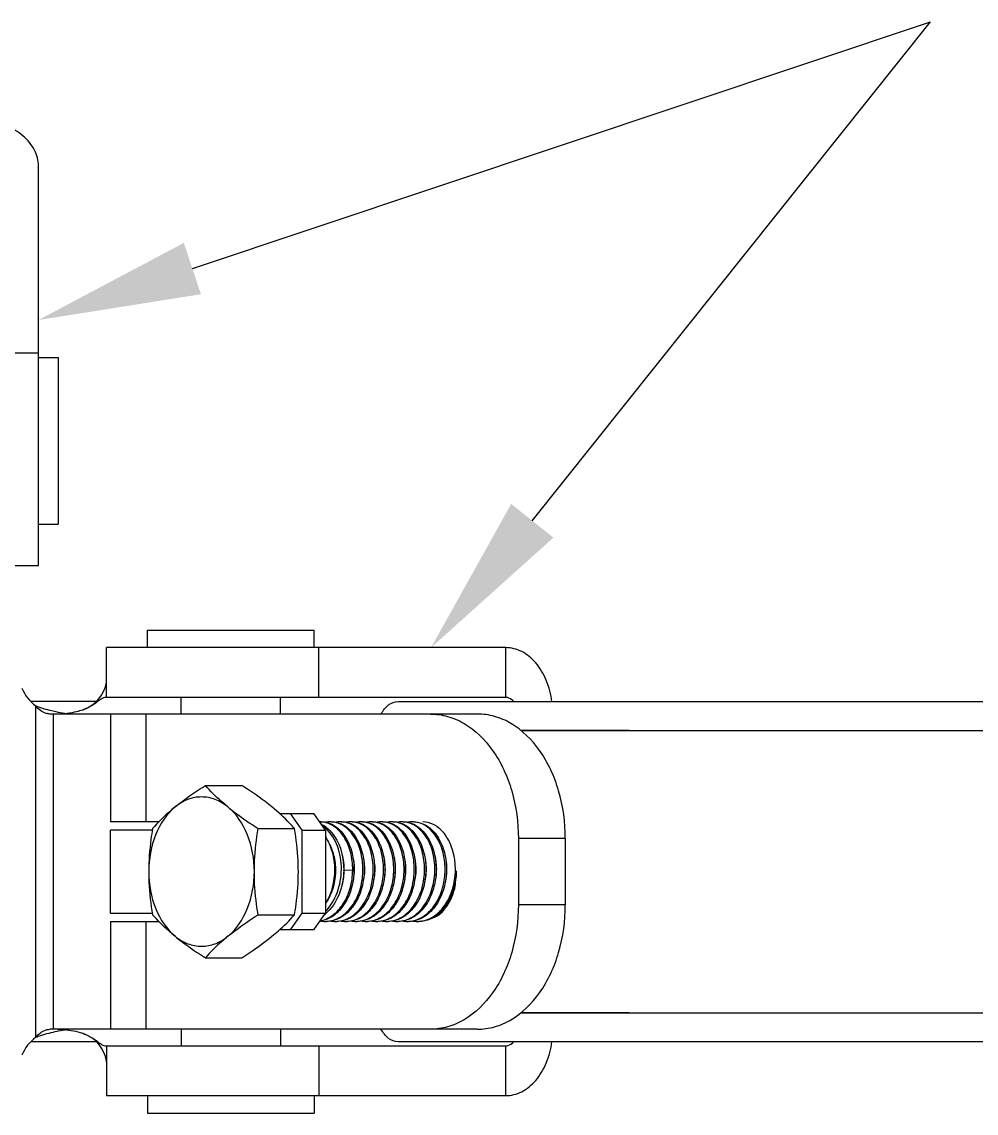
# Model space of a CAD drawing. Extents: x -427546 to -314919, y 698702 to 968782.
# Drawn here: x -406501 to -405913, y 889813 to 890485 of the extents above; entities that cross this region are included whole.
import ezdxf

# ---------------------------------------------------------------- set-up
doc = ezdxf.new("R2010")
doc.units = 0
doc.header["$LTSCALE"] = 1000
doc.header["$MEASUREMENT"] = 0
doc.layers.get('0').update_dxf_attribs({"linetype": 'CONTINUOUS'})

msp = doc.modelspace()

# ---------------------------------------------------------------- linework, layer by layer
for p, q in [((-406490.3, 890150.21), (-406490.3, 890396.22)), ((-406520.97, 890281.09), (-406490.3, 890281.09)), ((-406490.3, 890278.18), (-406478.2, 890278.18)), ((-406478.2, 890278.18), (-406478.2, 890175.57)), ((-406490.3, 890175.57), (-406478.2, 890175.57)), ((-406520.97, 890150.21), (-406490.3, 890150.21)), ((-406423.07, 890099.52), (-406423.07, 890110.33)), ((-406423.07, 890110.33), (-406320.46, 890110.33)), ((-406320.46, 890099.52), (-406320.46, 890110.33)), ((-406448.43, 890068.86), (-406448.43, 890099.52)), ((-406202.42, 890099.52), (-406448.43, 890099.52)), ((-406317.55, 890068.86), (-406317.55, 890099.52)), ((-406202.42, 890068.86), (-406202.42, 890099.52)), ((-406448.6, 890077.26), (-406448.44, 890078.34)), ((-406448.44, 890078.34), (-406448.43, 890078.62)), ((-406451.42, 890070.21), (-406449.97, 890073.01)), ((-406449.97, 890073.01), (-406449.06, 890075.43)), ((-406449.06, 890075.43), (-406448.6, 890077.26)), ((-406454.45, 890066.3), (-406495, 890066.3)), ((-406456.68, 890064.4), (-406454.22, 890066.49)), ((-406454.74, 890065.6), (-406452.99, 890067.9)), ((-406454.22, 890066.49), (-406452.99, 890067.9)), ((-406452.99, 890067.9), (-406451.42, 890070.21)), ((-406202.42, 890068.86), (-406448.43, 890068.86)), ((-406402.43, 890058.63), (-406402.43, 890068.86)), ((-406341.1, 890058.63), (-406341.1, 890068.86)), ((-406268.76, 890066.3), (-404735.11, 890066.3)), ((-406491.93, 889859.47), (-406491.93, 890063.58)), ((-406248.89, 890058.63), (-406483.25, 890058.63)), ((-406481.09, 889864.42), (-406481.09, 890058.63)), ((-406463.22, 890061.09), (-406460.07, 890062.4)), ((-406460.07, 890062.4), (-406456.68, 890064.4)), ((-406445.87, 890058.63), (-406445.87, 889992.19)), ((-406424.16, 890058.63), (-406424.16, 889992.19)), ((-406219.97, 890058.63), (-406248.89, 890058.63)), ((-406193.21, 890048.41), (-404912.89, 890048.41)), ((-406126.39, 890048.41), (-406192.94, 890048.41)), ((-406387.48, 890014.64), (-406365.07, 890014.64)), ((-406416.14, 889992.19), (-406445.87, 889992.19)), ((-406341.75, 889997.3), (-406320.76, 889997.3)), ((-406335.22, 889997.3), (-406327.99, 889987.08)), ((-406313.53, 889987.08), (-406320.76, 889997.3)), ((-406445.86, 889935.97), (-406445.86, 889987.08)), ((-406420.16, 889987.08), (-406445.86, 889987.08)), ((-406354.96, 889988.08), (-406332.55, 889988.08)), ((-406327.99, 889987.08), (-406327.99, 889935.97)), ((-406327.99, 889987.08), (-406313.53, 889987.08)), ((-406313.53, 889987.08), (-406313.53, 889935.97)), ((-406194.68, 889981.97), (-406194.68, 889941.08)), ((-406165.76, 889981.97), (-406194.68, 889981.97)), ((-406165.76, 889981.97), (-406165.76, 889941.08)), ((-406302.13, 889962.29), (-406302.25, 889962.29)), ((-406296.72, 889962.43), (-406302.13, 889962.29)), ((-406165.76, 889941.08), (-406194.68, 889941.08)), ((-406445.87, 889930.86), (-406445.87, 889864.42)), ((-406445.87, 889930.86), (-406416.14, 889930.86)), ((-406445.86, 889935.97), (-406420.16, 889935.97)), ((-406424.16, 889930.86), (-406424.16, 889864.42)), ((-406354.96, 889934.97), (-406332.55, 889934.97)), ((-406327.99, 889935.97), (-406335.22, 889925.75)), ((-406327.99, 889935.97), (-406313.53, 889935.97)), ((-406320.76, 889925.75), (-406313.53, 889935.97)), ((-406242.62, 889936.69), (-406242.67, 889936.65)), ((-406320.76, 889925.75), (-406341.75, 889925.75)), ((-406387.48, 889908.41), (-406365.07, 889908.41)), ((-406193.21, 889874.64), (-404912.89, 889874.64)), ((-406126.39, 889874.64), (-406192.94, 889874.64)), ((-406248.89, 889864.42), (-406483.25, 889864.42)), ((-406402.43, 889864.42), (-406402.43, 889854.2)), ((-406341.1, 889864.42), (-406341.1, 889854.2)), ((-406219.97, 889864.42), (-406248.89, 889864.42)), ((-406454.44, 889856.75), (-406495, 889856.75)), ((-406460.08, 889860.66), (-406463.22, 889861.96)), ((-406456.7, 889858.66), (-406460.08, 889860.66)), ((-406454.25, 889856.59), (-406456.7, 889858.66)), ((-406454.74, 889857.46), (-406452.99, 889855.15)), ((-406452.99, 889855.16), (-406454.25, 889856.59)), ((-404735.11, 889856.75), (-406268.76, 889856.75)), ((-406451.42, 889852.84), (-406452.99, 889855.15)), ((-406449.97, 889850.04), (-406451.42, 889852.84)), ((-406449.06, 889847.62), (-406449.97, 889850.04)), ((-406448.43, 889854.2), (-406448.43, 889823.53)), ((-406448.43, 889854.2), (-406202.42, 889854.2)), ((-406317.55, 889854.2), (-406317.55, 889823.53)), ((-406202.42, 889823.53), (-406202.42, 889854.2)), ((-406448.6, 889845.8), (-406449.06, 889847.62)), ((-406448.44, 889844.71), (-406448.6, 889845.8)), ((-406448.43, 889844.44), (-406448.44, 889844.71)), ((-406448.43, 889823.53), (-406202.42, 889823.53)), ((-406423.07, 889823.53), (-406423.07, 889812.72)), ((-406320.46, 889823.53), (-406320.46, 889812.72)), ((-406423.07, 889812.72), (-406320.46, 889812.72))]:
    msp.add_line(p, q)
for points in [[(-406395.46, 890333.05), (-405940.84, 890485.06)], [(-406186.1, 890177.69), (-405940.84, 890485.06)]]:
    msp.add_lwpolyline(points)
for centre, radius, start, end in [((-406476.82, 890084.19), 25.55, 202.02431, 233.74847), ((-406442.21, 890052.12), 18.33, 123.78825, 124.18872), ((-406464.71, 890136.61), 78.02, 259.72994, 260.04434), ((-406464.84, 890135.75), 77.16, 260.02794, 264.24341), ((-406316.84, 889978.3), 13.89, 90.00024, 91.15233), ((-406316.84, 889978.27), 13.92, 86.79416, 89.99777), ((-406310.5, 889978.06), 14.13, 90.04798, 101.3296), ((-406310.52, 889978.27), 13.92, 86.79481, 89.99775), ((-406304.18, 889978.06), 14.13, 90.0486, 101.38893), ((-406304.19, 889978.27), 13.92, 86.79531, 89.99775), ((-406297.86, 889978.06), 14.13, 90.04847, 101.36983), ((-406297.87, 889978.27), 13.92, 86.7955, 89.99775), ((-406291.53, 889978.06), 14.13, 90.04815, 101.34657), ((-406291.54, 889978.27), 13.92, 86.7949, 89.99774), ((-406285.21, 889978.06), 14.13, 90.04877, 101.40188), ((-406285.22, 889978.27), 13.92, 86.79542, 89.99775), ((-406278.88, 889978.06), 14.13, 90.04853, 101.38359), ((-406278.89, 889978.27), 13.92, 86.79543, 89.99775), ((-406272.56, 889978.05), 14.15, 90.05231, 102.14934), ((-406272.57, 889978.27), 13.92, 86.795, 89.99774), ((-406266.23, 889978.06), 14.13, 90.0489, 101.4175), ((-406266.25, 889978.27), 13.92, 86.79547, 89.99775), ((-406259.91, 889978.06), 14.13, 90.04807, 101.33883), ((-406259.92, 889978.27), 13.92, 86.79498, 89.99776), ((-406275.23, 889963.05), 41.76, 4.12569, 9.40268), ((-406276.64, 889962.95), 43.17, 358.10633, 4.13057), ((-406345.49, 889962.95), 43.24, 359.13991, 359.31672), ((-406338.46, 889962.95), 36.33, 358.96287, 359.19863), ((-406276.38, 889962.91), 42.9, 347.2993, 358.0279), ((-406276.8, 889962.95), 43.33, 357.9987, 358.11338), ((-406275.95, 889962.94), 43.27, 351.1719, 358.06144), ((-406275.94, 889962.95), 43.26, 358.05319, 358.71814), ((-406318.85, 889962.83), 35.69, 348.78772, 350.25601), ((-406287.15, 889962.81), 35.61, 347.8843, 350.31948), ((-406280.89, 889962.82), 35.67, 349.01309, 350.00676), ((-406272.93, 889962.31), 40.18, 344.00439, 344.29493), ((-406274.33, 889962.68), 41.63, 344.33037, 351.18694), ((-406274.91, 889959.36), 41.82, 348.61657, 355.81396), ((-406313.67, 889947.8), 16.94, 260.53849, 269.97102), ((-406328.28, 889953.17), 23.04, 307.5195, 310.62393), ((-406313.68, 889947.62), 16.76, 270.00154, 272.66785), ((-406307.35, 889947.8), 16.94, 260.57751, 269.9713), ((-406307.35, 889947.62), 16.76, 270.00153, 272.66807), ((-406301.02, 889947.8), 16.94, 260.49825, 269.97077), ((-406301.03, 889947.62), 16.76, 270.00154, 272.66766), ((-406294.7, 889947.81), 16.95, 260.3354, 269.96948), ((-406294.71, 889947.62), 16.76, 270.00154, 272.66796), ((-406288.37, 889947.8), 16.94, 260.55499, 269.97114), ((-406288.38, 889947.62), 16.76, 270.00153, 272.66784), ((-406282.05, 889947.8), 16.94, 260.51431, 269.97082), ((-406282.06, 889947.62), 16.76, 270.00154, 272.66771), ((-406275.72, 889947.8), 16.94, 260.55933, 269.97117), ((-406275.73, 889947.62), 16.76, 270.00154, 272.66804), ((-406269.4, 889947.8), 16.94, 260.47778, 269.97076), ((-406269.41, 889947.62), 16.76, 270.00154, 272.66767), ((-406263.07, 889947.8), 16.94, 260.52471, 269.97091), ((-406263.08, 889947.62), 16.76, 270.00154, 272.66775), ((-406256.75, 889947.8), 16.94, 260.57514, 269.97128), ((-406256.76, 889947.62), 16.76, 270.00154, 272.66813), ((-406464.71, 889786.45), 78.02, 99.95566, 100.27006), ((-406464.84, 889787.3), 77.15, 95.75094, 99.97214), ((-406476.82, 889838.86), 25.55, 126.25153, 157.97569), ((-406442.21, 889870.93), 18.33, 235.81128, 236.21175)]:
    msp.add_arc(centre, radius, start, end)
for points, knots in [([(-406490.3, 890396.22), (-406490.3, 890399.58), (-406492.16, 890406.72), (-406499.61, 890415.48), (-406510.48, 890421.8), (-406519.01, 890424.01), (-406523.5, 890424.62)], [0, 0, 0, 0, 0.213346, 0.447987, 0.712108, 1, 1, 1, 1]), ([(-406174.02, 890066.32), (-406174.63, 890070.81), (-406176.83, 890079.34), (-406183.16, 890090.21), (-406191.92, 890097.66), (-406199.05, 890099.52), (-406202.42, 890099.52)], [0, 0, 0, 0, 0.287892, 0.552013, 0.786654, 1, 1, 1, 1]), ([(-406454.74, 890065.6), (-406455.27, 890065.17), (-406457.87, 890063.29), (-406460.83, 890061.93), (-406463.22, 890061.09)], [0, 0, 0, 0, 0.210146, 1, 1, 1, 1]), ([(-406452.51, 890067.29), (-406452.69, 890067.17), (-406453.45, 890066.63), (-406454.19, 890066.05), (-406454.74, 890065.6)], [0, 0, 0, 0, 0.231104, 1, 1, 1, 1]), ([(-406448.43, 890068.86), (-406448.74, 890068.86), (-406450.18, 890068.7), (-406451.48, 890067.98), (-406452.4, 890067.36)], [0, 0, 0, 0, 0.222245, 1, 1, 1, 1]), ([(-406279.12, 890058.69), (-406278.05, 890060.83), (-406275.32, 890064.59), (-406270.82, 890066.3), (-406268.76, 890066.3)], [0, 0, 0, 0, 0.538137, 1, 1, 1, 1]), ([(-406197.68, 890066.35), (-406197.99, 890066.74), (-406199.24, 890068.05), (-406201.09, 890068.86), (-406202.42, 890068.86)], [0, 0, 0, 0, 0.274002, 1, 1, 1, 1]), ([(-406478.62, 890059.84), (-406479.78, 890060.05), (-406484.3, 890060.97), (-406488.74, 890062.3), (-406491.93, 890063.58)], [0, 0, 0, 0, 0.255037, 1, 1, 1, 1]), ([(-406483.25, 890058.63), (-406484.03, 890058.63), (-406487.43, 890059.26), (-406490.26, 890061.57), (-406491.93, 890063.58)], [0, 0, 0, 0, 0.231026, 1, 1, 1, 1]), ([(-406463.22, 890061.09), (-406464.38, 890060.68), (-406469.3, 890059.22), (-406474.46, 890058.63), (-406478.36, 890058.63)], [0, 0, 0, 0, 0.239548, 1, 1, 1, 1]), ([(-406248.89, 890058.63), (-406245.33, 890058.63), (-406238.04, 890057.6), (-406223.86, 890051.41), (-406208.55, 890036.11), (-406197.27, 890011.01), (-406194.68, 889991.85), (-406194.68, 889981.97)], [0, 0, 0, 0, 0.103597, 0.210948, 0.445697, 0.712571, 1, 1, 1, 1]), ([(-406165.76, 889981.97), (-406165.76, 889991.85), (-406168.36, 890011.01), (-406179.64, 890036.11), (-406194.95, 890051.41), (-406209.13, 890057.6), (-406216.41, 890058.63), (-406219.97, 890058.63)], [0, 0, 0, 0, 0.287429, 0.554303, 0.789052, 0.896403, 1, 1, 1, 1]), ([(-406406.09, 890001.36), (-406404.69, 890002.51), (-406398.69, 890007.21), (-406392.38, 890011.49), (-406387.48, 890014.64)], [0, 0, 0, 0, 0.237123, 1, 1, 1, 1]), ([(-406373.57, 890001.36), (-406374.9, 890002.45), (-406379.8, 890006.6), (-406384.36, 890011.15), (-406387.48, 890014.64)], [0, 0, 0, 0, 0.268858, 1, 1, 1, 1]), ([(-406346.46, 890001.36), (-406347.86, 890002.51), (-406353.86, 890007.21), (-406360.18, 890011.49), (-406365.07, 890014.64)], [0, 0, 0, 0, 0.237123, 1, 1, 1, 1]), ([(-406373.57, 890001.36), (-406375.92, 890003.28), (-406381.05, 890006.39), (-406389.83, 890008.08), (-406398.61, 890006.39), (-406403.75, 890003.28), (-406406.09, 890001.36)], [0, 0, 0, 0, 0.257487, 0.5, 0.742513, 1, 1, 1, 1]), ([(-406406.09, 890001.36), (-406411.42, 889997.01), (-406419.82, 889984.13), (-406422.36, 889969.33), (-406422.36, 889961.53)], [0, 0, 0, 0, 0.468341, 1, 1, 1, 1]), ([(-406406.09, 890001.36), (-406407.43, 890000.27), (-406412.32, 889996.12), (-406416.88, 889991.58), (-406420.01, 889988.08)], [0, 0, 0, 0, 0.268858, 1, 1, 1, 1]), ([(-406373.57, 890001.36), (-406372.17, 890000.22), (-406366.17, 889995.51), (-406359.85, 889991.23), (-406354.96, 889988.08)], [0, 0, 0, 0, 0.237123, 1, 1, 1, 1]), ([(-406357.31, 889961.53), (-406357.31, 889969.33), (-406359.85, 889984.13), (-406368.24, 889997.01), (-406373.57, 890001.36)], [0, 0, 0, 0, 0.531659, 1, 1, 1, 1]), ([(-406332.55, 889988.08), (-406333.54, 889989.19), (-406337.9, 889993.9), (-406342.65, 889998.25), (-406346.46, 890001.36)], [0, 0, 0, 0, 0.2325, 1, 1, 1, 1]), ([(-406296.72, 889962.43), (-406296.67, 889966.19), (-406297.52, 889973.46), (-406301.52, 889983.03), (-406307.81, 889989.97), (-406313.42, 889992.02), (-406316.06, 889992.17)], [0, 0, 0, 0, 0.291821, 0.560232, 0.794326, 1, 1, 1, 1]), ([(-406316.05, 889992.19), (-406314.2, 889992.19), (-406310.33, 889991.39), (-406307.05, 889989.25), (-406305.57, 889987.93)], [0, 0, 0, 0, 0.482388, 1, 1, 1, 1]), ([(-406312.9, 889930.88), (-406309.95, 889931.02), (-406303.76, 889933.06), (-406296.57, 889940.18), (-406291.81, 889950.06), (-406289.91, 889961.42), (-406291.01, 889972.78), (-406294.95, 889982.68), (-406301.3, 889989.87), (-406307.04, 889992.02), (-406309.74, 889992.17)], [0, 0, 0, 0, 0.109411, 0.23076, 0.366314, 0.510391, 0.653213, 0.784895, 0.899597, 1, 1, 1, 1]), ([(-406309.73, 889992.19), (-406307.88, 889992.19), (-406304.01, 889991.39), (-406300.73, 889989.25), (-406299.24, 889987.93)], [0, 0, 0, 0, 0.482394, 1, 1, 1, 1]), ([(-406306.57, 889930.88), (-406303.63, 889931.02), (-406297.44, 889933.06), (-406290.24, 889940.18), (-406285.48, 889950.06), (-406283.58, 889961.42), (-406284.68, 889972.78), (-406288.62, 889982.68), (-406294.97, 889989.87), (-406300.71, 889992.02), (-406303.41, 889992.17)], [0, 0, 0, 0, 0.109411, 0.23076, 0.366309, 0.510386, 0.653207, 0.784895, 0.899597, 1, 1, 1, 1]), ([(-406303.4, 889992.19), (-406301.55, 889992.19), (-406297.68, 889991.39), (-406294.4, 889989.24), (-406292.91, 889987.93)], [0, 0, 0, 0, 0.48237, 1, 1, 1, 1]), ([(-406300.25, 889930.88), (-406297.31, 889931.02), (-406291.11, 889933.06), (-406283.92, 889940.18), (-406279.16, 889950.06), (-406277.26, 889961.42), (-406278.36, 889972.78), (-406282.3, 889982.68), (-406288.65, 889989.87), (-406294.39, 889992.02), (-406297.09, 889992.17)], [0, 0, 0, 0, 0.109414, 0.230763, 0.366316, 0.510389, 0.653208, 0.784892, 0.899594, 1, 1, 1, 1]), ([(-406297.08, 889992.19), (-406295.23, 889992.19), (-406291.36, 889991.39), (-406288.08, 889989.25), (-406286.59, 889987.93)], [0, 0, 0, 0, 0.482394, 1, 1, 1, 1]), ([(-406293.93, 889930.88), (-406290.98, 889931.02), (-406284.79, 889933.06), (-406277.59, 889940.18), (-406272.83, 889950.06), (-406270.93, 889961.42), (-406272.03, 889972.78), (-406275.97, 889982.68), (-406282.32, 889989.87), (-406288.06, 889992.02), (-406290.77, 889992.17)], [0, 0, 0, 0, 0.109411, 0.230759, 0.366311, 0.510389, 0.653212, 0.784896, 0.899598, 1, 1, 1, 1]), ([(-406290.75, 889992.19), (-406288.9, 889992.19), (-406285.03, 889991.39), (-406281.75, 889989.24), (-406280.26, 889987.93)], [0, 0, 0, 0, 0.482382, 1, 1, 1, 1]), ([(-406287.6, 889930.88), (-406284.66, 889931.02), (-406278.46, 889933.06), (-406271.27, 889940.18), (-406266.51, 889950.06), (-406264.61, 889961.42), (-406265.71, 889972.78), (-406269.65, 889982.68), (-406276, 889989.87), (-406281.74, 889992.02), (-406284.44, 889992.17)], [0, 0, 0, 0, 0.109413, 0.230762, 0.36631, 0.510386, 0.653205, 0.784893, 0.899595, 1, 1, 1, 1]), ([(-406284.43, 889992.19), (-406282.58, 889992.19), (-406278.71, 889991.39), (-406275.43, 889989.24), (-406273.94, 889987.93)], [0, 0, 0, 0, 0.482371, 1, 1, 1, 1]), ([(-406281.28, 889930.88), (-406278.33, 889931.02), (-406272.14, 889933.06), (-406264.94, 889940.18), (-406260.18, 889950.06), (-406258.28, 889961.42), (-406259.38, 889972.78), (-406263.33, 889982.68), (-406269.68, 889989.87), (-406275.42, 889992.02), (-406278.12, 889992.17)], [0, 0, 0, 0, 0.109413, 0.230763, 0.366317, 0.51039, 0.65321, 0.784893, 0.899595, 1, 1, 1, 1]), ([(-406278.11, 889992.19), (-406276.25, 889992.19), (-406272.39, 889991.39), (-406269.11, 889989.25), (-406267.62, 889987.93)], [0, 0, 0, 0, 0.482397, 1, 1, 1, 1]), ([(-406274.95, 889930.88), (-406272.01, 889931.02), (-406265.81, 889933.06), (-406258.62, 889940.18), (-406253.86, 889950.06), (-406251.96, 889961.42), (-406253.06, 889972.78), (-406257, 889982.68), (-406263.35, 889989.87), (-406269.09, 889992.02), (-406271.79, 889992.17)], [0, 0, 0, 0, 0.10941, 0.230759, 0.36631, 0.510388, 0.653211, 0.784896, 0.899598, 1, 1, 1, 1]), ([(-406271.78, 889992.19), (-406269.93, 889992.19), (-406266.06, 889991.39), (-406262.78, 889989.24), (-406261.29, 889987.93)], [0, 0, 0, 0, 0.482371, 1, 1, 1, 1]), ([(-406268.63, 889930.88), (-406265.68, 889931.02), (-406259.49, 889933.06), (-406252.29, 889940.18), (-406247.53, 889950.06), (-406245.63, 889961.42), (-406246.73, 889972.78), (-406250.68, 889982.68), (-406257.03, 889989.87), (-406262.77, 889992.02), (-406265.47, 889992.17)], [0, 0, 0, 0, 0.109414, 0.230762, 0.366312, 0.510386, 0.653204, 0.784891, 0.899595, 1, 1, 1, 1]), ([(-406265.46, 889992.19), (-406263.61, 889992.19), (-406259.74, 889991.39), (-406256.46, 889989.25), (-406254.97, 889987.93)], [0, 0, 0, 0, 0.48238, 1, 1, 1, 1]), ([(-406259.13, 889992.19), (-406257.77, 889992.19), (-406254.98, 889991.78), (-406249.56, 889989.28), (-406243.78, 889983.11), (-406239.67, 889973.08), (-406238.49, 889961.47), (-406240.46, 889949.86), (-406245.41, 889939.81), (-406252.89, 889932.69), (-406259.29, 889930.86), (-406262.29, 889930.86)], [0, 0, 0, 0, 0.049449, 0.100956, 0.214949, 0.346477, 0.489675, 0.634208, 0.769827, 0.890789, 1, 1, 1, 1]), ([(-406249.29, 889987.81), (-406250.69, 889989.07), (-406253.76, 889991.15), (-406257.39, 889992.07), (-406259.14, 889992.17)], [0, 0, 0, 0, 0.517722, 1, 1, 1, 1]), ([(-406234.03, 889969.87), (-406234.54, 889972.94), (-406236.18, 889978.71), (-406240.6, 889986.01), (-406246.55, 889990.96), (-406251.34, 889992.19), (-406253.6, 889992.19)], [0, 0, 0, 0, 0.291651, 0.555731, 0.788679, 1, 1, 1, 1]), ([(-406420.01, 889988.08), (-406420.37, 889985.9), (-406421.69, 889977.11), (-406422.36, 889968.21), (-406422.36, 889961.53)], [0, 0, 0, 0, 0.248681, 1, 1, 1, 1]), ([(-406357.31, 889961.53), (-406357.31, 889963.76), (-406357.09, 889972.65), (-406356.04, 889981.51), (-406354.96, 889988.08)], [0, 0, 0, 0, 0.251248, 1, 1, 1, 1]), ([(-406330.2, 889961.53), (-406330.2, 889963.76), (-406330.41, 889972.65), (-406331.46, 889981.51), (-406332.55, 889988.08)], [0, 0, 0, 0, 0.251248, 1, 1, 1, 1]), ([(-406305.57, 889987.93), (-406301.47, 889984.32), (-406297.27, 889976.12), (-406295.61, 889964.45), (-406296.31, 889954.95), (-406299.03, 889946.06), (-406303.57, 889938.56), (-406309.63, 889933.15), (-406314.54, 889931.34), (-406316.95, 889931.01)], [0, 0, 0, 0, 0.238806, 0.375378, 0.515068, 0.651187, 0.778286, 0.893865, 1, 1, 1, 1]), ([(-406316.04, 889990.71), (-406315.67, 889990.54), (-406314.2, 889989.76), (-406312.84, 889988.77), (-406311.9, 889987.94)], [0, 0, 0, 0, 0.243018, 1, 1, 1, 1]), ([(-406313.49, 889937.06), (-406310.29, 889940.25), (-406305.33, 889948.66), (-406302.9, 889962.92), (-406305.07, 889976.85), (-406309.83, 889984.88), (-406312.89, 889987.71)], [0, 0, 0, 0, 0.245715, 0.512956, 0.773315, 1, 1, 1, 1]), ([(-406299.24, 889987.93), (-406294.97, 889984.16), (-406290.69, 889975.51), (-406289.24, 889963.31), (-406290.26, 889953.47), (-406293.44, 889944.43), (-406298.53, 889937.04), (-406305.19, 889932.07), (-406310.41, 889930.86), (-406312.89, 889930.86)], [0, 0, 0, 0, 0.241302, 0.379446, 0.520006, 0.655788, 0.781304, 0.89482, 1, 1, 1, 1]), ([(-406311.9, 889987.94), (-406310.34, 889986.57), (-406304.34, 889979.4), (-406302.17, 889969.61), (-406302.25, 889962.43)], [0, 0, 0, 0, 0.224306, 1, 1, 1, 1]), ([(-406292.91, 889987.93), (-406288.64, 889984.16), (-406284.36, 889975.5), (-406282.91, 889963.3), (-406283.94, 889953.46), (-406287.12, 889944.43), (-406292.21, 889937.04), (-406298.87, 889932.07), (-406304.08, 889930.86), (-406306.57, 889930.86)], [0, 0, 0, 0, 0.241317, 0.379461, 0.520014, 0.655792, 0.781306, 0.894819, 1, 1, 1, 1]), ([(-406286.59, 889987.93), (-406282.32, 889984.16), (-406278.04, 889975.51), (-406276.59, 889963.31), (-406277.61, 889953.47), (-406280.79, 889944.43), (-406285.88, 889937.04), (-406292.54, 889932.07), (-406297.76, 889930.86), (-406300.24, 889930.86)], [0, 0, 0, 0, 0.24129, 0.379435, 0.519998, 0.655783, 0.781305, 0.89482, 1, 1, 1, 1]), ([(-406280.26, 889987.93), (-406275.99, 889984.16), (-406271.71, 889975.5), (-406270.26, 889963.3), (-406271.29, 889953.47), (-406274.47, 889944.43), (-406279.56, 889937.04), (-406286.22, 889932.07), (-406291.43, 889930.86), (-406293.92, 889930.86)], [0, 0, 0, 0, 0.241312, 0.379455, 0.520012, 0.655791, 0.781305, 0.89482, 1, 1, 1, 1]), ([(-406273.94, 889987.93), (-406269.67, 889984.16), (-406265.39, 889975.5), (-406263.94, 889963.3), (-406264.96, 889953.46), (-406268.14, 889944.43), (-406273.24, 889937.04), (-406279.89, 889932.07), (-406285.11, 889930.86), (-406287.59, 889930.86)], [0, 0, 0, 0, 0.241314, 0.379459, 0.520012, 0.655791, 0.781307, 0.89482, 1, 1, 1, 1]), ([(-406267.62, 889987.93), (-406263.35, 889984.16), (-406259.07, 889975.51), (-406257.61, 889963.31), (-406258.64, 889953.47), (-406261.82, 889944.43), (-406266.91, 889937.04), (-406273.57, 889932.07), (-406278.78, 889930.86), (-406281.27, 889930.86)], [0, 0, 0, 0, 0.241291, 0.379436, 0.519999, 0.655783, 0.781305, 0.89482, 1, 1, 1, 1]), ([(-406261.29, 889987.93), (-406257.02, 889984.16), (-406252.74, 889975.5), (-406251.29, 889963.3), (-406252.31, 889953.46), (-406255.49, 889944.43), (-406260.59, 889937.04), (-406267.24, 889932.07), (-406272.46, 889930.86), (-406274.94, 889930.86)], [0, 0, 0, 0, 0.241321, 0.379464, 0.520018, 0.655795, 0.781306, 0.894819, 1, 1, 1, 1]), ([(-406254.97, 889987.93), (-406250.7, 889984.16), (-406246.42, 889975.5), (-406244.97, 889963.31), (-406245.99, 889953.47), (-406249.17, 889944.43), (-406254.26, 889937.04), (-406260.92, 889932.07), (-406266.14, 889930.86), (-406268.62, 889930.86)], [0, 0, 0, 0, 0.241301, 0.379446, 0.520004, 0.655787, 0.781306, 0.894819, 1, 1, 1, 1]), ([(-406262.3, 889930.88), (-406259.85, 889930.99), (-406254.75, 889932.41), (-406248.32, 889937.51), (-406243.41, 889944.91), (-406240.38, 889953.86), (-406239.44, 889963.55), (-406240.92, 889975.55), (-406245.12, 889984.05), (-406249.29, 889987.81)], [0, 0, 0, 0, 0.105385, 0.219488, 0.34542, 0.481197, 0.621395, 0.759049, 1, 1, 1, 1]), ([(-406313.47, 889982.94), (-406311.62, 889980.1), (-406308.82, 889973.45), (-406307, 889959.24), (-406309.72, 889947.95), (-406313.53, 889941.85)], [0, 0, 0, 0, 0.237857, 0.495496, 1, 1, 1, 1]), ([(-406311.51, 889979.21), (-406309.96, 889976.56), (-406307.73, 889970.46), (-406306.66, 889957.65), (-406309.53, 889947.66), (-406313.17, 889942.37)], [0, 0, 0, 0, 0.239537, 0.497847, 1, 1, 1, 1]), ([(-406303.09, 889971.17), (-406302.92, 889970.47), (-406302.32, 889967.6), (-406302.1, 889964.65), (-406302.13, 889962.44)], [0, 0, 0, 0, 0.245441, 1, 1, 1, 1]), ([(-406277.72, 889970.87), (-406277.43, 889969.63), (-406276.55, 889964.53), (-406276.8, 889959.25), (-406277.61, 889955.43)], [0, 0, 0, 0, 0.245825, 1, 1, 1, 1]), ([(-406271.46, 889971.13), (-406271.17, 889969.94), (-406270.28, 889965.05), (-406270.43, 889959.97), (-406271.12, 889956.29)], [0, 0, 0, 0, 0.2454, 1, 1, 1, 1]), ([(-406246.05, 889970.64), (-406245.79, 889969.51), (-406245, 889964.89), (-406245.14, 889960.11), (-406245.76, 889956.63)], [0, 0, 0, 0, 0.245788, 1, 1, 1, 1]), ([(-406239.79, 889970.92), (-406239.51, 889969.72), (-406238.64, 889964.81), (-406238.83, 889959.71), (-406239.55, 889956.01)], [0, 0, 0, 0, 0.245648, 1, 1, 1, 1]), ([(-406296.55, 889970.21), (-406296.32, 889969.12), (-406295.61, 889964.68), (-406295.75, 889960.11), (-406296.33, 889956.77)], [0, 0, 0, 0, 0.24614, 1, 1, 1, 1]), ([(-406290.23, 889970.25), (-406290, 889969.17), (-406289.29, 889964.71), (-406289.43, 889960.12), (-406290, 889956.77)], [0, 0, 0, 0, 0.246098, 1, 1, 1, 1]), ([(-406283.97, 889970.52), (-406283.72, 889969.42), (-406282.96, 889964.88), (-406283.09, 889960.2), (-406283.68, 889956.79)], [0, 0, 0, 0, 0.245865, 1, 1, 1, 1]), ([(-406264.95, 889970.32), (-406264.71, 889969.22), (-406263.98, 889964.7), (-406264.13, 889960.04), (-406264.73, 889956.64)], [0, 0, 0, 0, 0.246065, 1, 1, 1, 1]), ([(-406258.6, 889970.19), (-406258.37, 889969.11), (-406257.66, 889964.66), (-406257.81, 889960.09), (-406258.39, 889956.75)], [0, 0, 0, 0, 0.246155, 1, 1, 1, 1]), ([(-406252.29, 889970.29), (-406252.06, 889969.21), (-406251.34, 889964.76), (-406251.48, 889960.17), (-406252.05, 889956.82)], [0, 0, 0, 0, 0.246058, 1, 1, 1, 1]), ([(-406422.36, 889961.53), (-406422.36, 889959.29), (-406422.14, 889950.4), (-406421.09, 889941.54), (-406420.01, 889934.97)], [0, 0, 0, 0, 0.251248, 1, 1, 1, 1]), ([(-406422.36, 889961.53), (-406422.36, 889953.72), (-406419.82, 889938.92), (-406411.42, 889926.04), (-406406.09, 889921.69)], [0, 0, 0, 0, 0.531659, 1, 1, 1, 1]), ([(-406373.57, 889921.69), (-406368.24, 889926.04), (-406359.85, 889938.92), (-406357.31, 889953.72), (-406357.31, 889961.53)], [0, 0, 0, 0, 0.468341, 1, 1, 1, 1]), ([(-406354.96, 889934.97), (-406355.32, 889937.15), (-406356.64, 889945.94), (-406357.31, 889954.85), (-406357.31, 889961.53)], [0, 0, 0, 0, 0.248681, 1, 1, 1, 1]), ([(-406332.55, 889934.97), (-406332.19, 889937.15), (-406330.87, 889945.94), (-406330.2, 889954.85), (-406330.2, 889961.53)], [0, 0, 0, 0, 0.248681, 1, 1, 1, 1]), ([(-406316.87, 889931.16), (-406314.05, 889931.7), (-406308.35, 889934.4), (-406301.92, 889941.77), (-406297.77, 889951.47), (-406296.76, 889958.73), (-406296.72, 889962.43)], [0, 0, 0, 0, 0.215857, 0.456017, 0.721227, 1, 1, 1, 1]), ([(-406302.26, 889962.3), (-406302.33, 889957.14), (-406304.17, 889947.28), (-406309.75, 889938.71), (-406313.28, 889935.68)], [0, 0, 0, 0, 0.525716, 1, 1, 1, 1]), ([(-406255.98, 889930.88), (-406253.55, 889930.99), (-406248.5, 889932.38), (-406242.11, 889937.39), (-406237.21, 889944.67), (-406235.21, 889950.43), (-406234.52, 889953.48)], [0, 0, 0, 0, 0.219273, 0.456424, 0.717944, 1, 1, 1, 1]), ([(-406234.31, 889951.24), (-406234.72, 889949.81), (-406236.56, 889944.5), (-406239.65, 889939.56), (-406242.62, 889936.69)], [0, 0, 0, 0, 0.264817, 1, 1, 1, 1]), ([(-406242.14, 889936.14), (-406241.18, 889937.07), (-406237.38, 889941.39), (-406235, 889946.84), (-406233.91, 889951.1)], [0, 0, 0, 0, 0.23319, 1, 1, 1, 1]), ([(-406194.68, 889941.08), (-406194.68, 889931.21), (-406197.27, 889912.04), (-406208.55, 889886.94), (-406223.86, 889871.65), (-406238.04, 889865.45), (-406245.33, 889864.42), (-406248.89, 889864.42)], [0, 0, 0, 0, 0.287429, 0.554303, 0.789052, 0.896403, 1, 1, 1, 1]), ([(-406219.97, 889864.42), (-406216.41, 889864.42), (-406209.13, 889865.45), (-406194.95, 889871.65), (-406179.64, 889886.94), (-406168.36, 889912.04), (-406165.76, 889931.21), (-406165.76, 889941.08)], [0, 0, 0, 0, 0.103597, 0.210948, 0.445697, 0.712571, 1, 1, 1, 1]), ([(-406406.09, 889921.69), (-406407.43, 889922.78), (-406412.32, 889926.93), (-406416.88, 889931.47), (-406420.01, 889934.97)], [0, 0, 0, 0, 0.268858, 1, 1, 1, 1]), ([(-406373.57, 889921.69), (-406372.17, 889922.83), (-406366.17, 889927.54), (-406359.85, 889931.82), (-406354.96, 889934.97)], [0, 0, 0, 0, 0.237123, 1, 1, 1, 1]), ([(-406346.46, 889921.69), (-406345.13, 889922.78), (-406340.23, 889926.93), (-406335.67, 889931.47), (-406332.55, 889934.97)], [0, 0, 0, 0, 0.268858, 1, 1, 1, 1]), ([(-406242.67, 889936.65), (-406244.5, 889934.88), (-406248.62, 889931.96), (-406253.59, 889930.86), (-406255.97, 889930.86)], [0, 0, 0, 0, 0.517736, 1, 1, 1, 1]), ([(-406247.7, 889932.94), (-406247.21, 889933.11), (-406245.22, 889933.93), (-406243.4, 889935.11), (-406242.14, 889936.14)], [0, 0, 0, 0, 0.242775, 1, 1, 1, 1]), ([(-406406.09, 889921.69), (-406404.69, 889920.55), (-406398.69, 889915.84), (-406392.38, 889911.56), (-406387.48, 889908.41)], [0, 0, 0, 0, 0.237123, 1, 1, 1, 1]), ([(-406406.09, 889921.69), (-406403.75, 889919.77), (-406398.61, 889916.67), (-406389.83, 889914.98), (-406381.05, 889916.67), (-406375.92, 889919.77), (-406373.57, 889921.69)], [0, 0, 0, 0, 0.257487, 0.5, 0.742513, 1, 1, 1, 1]), ([(-406373.57, 889921.69), (-406374.9, 889920.6), (-406379.8, 889916.45), (-406384.36, 889911.91), (-406387.48, 889908.41)], [0, 0, 0, 0, 0.268858, 1, 1, 1, 1]), ([(-406365.07, 889908.41), (-406363.4, 889909.49), (-406357.02, 889913.67), (-406350.82, 889918.13), (-406346.46, 889921.69)], [0, 0, 0, 0, 0.261287, 1, 1, 1, 1]), ([(-406491.93, 889859.47), (-406491.36, 889860.16), (-406489.04, 889862.58), (-406485.73, 889864.42), (-406483.25, 889864.42)], [0, 0, 0, 0, 0.266, 1, 1, 1, 1]), ([(-406491.93, 889859.47), (-406490.89, 889859.89), (-406486.56, 889861.47), (-406482.06, 889862.59), (-406478.62, 889863.22)], [0, 0, 0, 0, 0.242689, 1, 1, 1, 1]), ([(-406478.36, 889864.42), (-406477.04, 889864.42), (-406471.92, 889864.21), (-406466.81, 889863.22), (-406463.22, 889861.96)], [0, 0, 0, 0, 0.257456, 1, 1, 1, 1]), ([(-406268.76, 889856.75), (-406270.82, 889856.75), (-406275.32, 889858.46), (-406278.05, 889862.22), (-406279.12, 889864.37)], [0, 0, 0, 0, 0.461863, 1, 1, 1, 1]), ([(-406463.22, 889861.96), (-406462.35, 889861.66), (-406459.37, 889860.49), (-406456.52, 889858.9), (-406454.74, 889857.46)], [0, 0, 0, 0, 0.285604, 1, 1, 1, 1]), ([(-406454.74, 889857.46), (-406454.55, 889857.3), (-406453.82, 889856.71), (-406453.07, 889856.15), (-406452.51, 889855.76)], [0, 0, 0, 0, 0.26918, 1, 1, 1, 1]), ([(-406202.42, 889823.53), (-406199.05, 889823.53), (-406191.92, 889825.39), (-406183.16, 889832.84), (-406176.83, 889843.71), (-406174.63, 889852.24), (-406174.02, 889856.73)], [0, 0, 0, 0, 0.213346, 0.447987, 0.712108, 1, 1, 1, 1]), ([(-406202.42, 889854.2), (-406201.98, 889854.2), (-406200.16, 889854.43), (-406198.55, 889855.62), (-406197.68, 889856.7)], [0, 0, 0, 0, 0.236834, 1, 1, 1, 1]), ([(-406452.4, 889855.69), (-406452.06, 889855.46), (-406450.86, 889854.71), (-406449.44, 889854.2), (-406448.43, 889854.2)], [0, 0, 0, 0, 0.289589, 1, 1, 1, 1])]:
    msp.add_open_spline(points, degree=3, knots=knots)
for points in [[(-406312.89, 889987.71), (-406313.59, 889988.35), (-406314.34, 889988.95), (-406315.12, 889989.48)], [(-406302.13, 889962.29), (-406302.19, 889959.35), (-406302.59, 889956.4), (-406303.35, 889953.57)]]:
    msp.add_open_spline(points, degree=3)
for points in [[(-406390.18, 890317.24), (-406490.3, 890301.34), (-406400.75, 890348.86)], [(-406173.08, 890167.29), (-406248.47, 890099.52), (-406199.13, 890188.08)]]:
    msp.add_solid(points)

doc.saveas('drawing.dxf')
